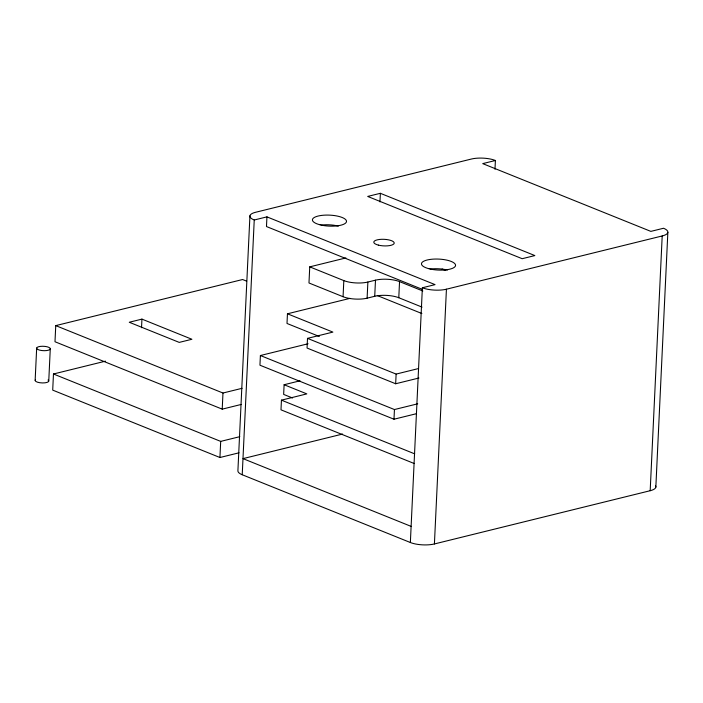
<?xml version="1.0" encoding="UTF-8"?>
<svg xmlns="http://www.w3.org/2000/svg" width="703" height="703" viewBox="0 0 703 703"><rect width="100%" height="100%" fill="white"/><g stroke="black" fill="none" stroke-linecap="round" stroke-linejoin="round"><path stroke-width="1.05" d="M35.15 380.314L36.67 348.073M48.753 381.131L50.273 348.89A6.819 2.197 2.7 0 0 40.396 346.386A6.819 2.197 2.7 0 0 39.746 350.164A6.819 2.197 2.7 0 0 50.273 348.89M105.485 361.157L53.472 373.996L52.707 390.121L219.934 457.512L239.038 452.802M246.639 281.156L242.588 279.522L55.748 325.621L54.992 341.746L222.218 409.146L241.322 404.427M141.531 327.721L141.936 319.118L129.247 322.255L179.23 342.396L191.919 339.268L141.936 319.118M219.934 457.512L220.689 441.387L53.472 373.996M222.218 409.146L222.974 393.021L55.748 325.621M249.925 215.847L237.913 470.597A17.048 5.492 2.7 0 0 242.227 474.745L410.359 542.514A17.048 5.492 2.7 0 0 434.41 543.955L650.187 490.712A17.048 5.492 2.7 0 0 655.504 485.711M242.227 474.745L254.24 219.995A17.048 5.492 2.7 0 1 255.576 212.288L471.353 159.045A17.048 5.492 2.7 0 1 495.404 160.486L494.991 169.247M308.09 343.758L260.4 355.525L259.943 365.2L393.988 419.225L416.202 413.751M254.24 219.995L266.938 216.867L266.481 226.542L422.459 289.408M292.545 397.995L283.652 394.409L284.109 384.734L306.833 393.891L281.446 400.156L280.989 409.831L414.199 463.514M350.015 298.353L287.457 313.793L287 323.468L319.311 336.491M345.894 257.939L309.742 266.859L308.977 282.984L343.064 296.719A17.048 5.492 2.7 0 0 367.115 298.169L374.725 296.288A17.048 5.492 2.7 0 1 398.786 297.729L422.064 307.114M287.457 313.793L332.897 332.106L307.51 338.371L307.053 348.047L395.666 383.759L418.935 378.012M343.064 296.719L343.82 280.594L309.742 266.859M367.115 298.169L367.871 282.044L375.49 280.163A17.048 5.492 2.7 0 1 399.541 281.613L422.819 290.989M374.725 296.288L375.49 280.163M379.963 201.902L380.367 193.307L367.678 196.436L522.18 258.704L534.869 255.576L380.367 193.307M398.786 297.729L399.541 281.613M393.988 419.225L394.445 409.55L260.4 355.525M395.666 383.759L396.123 374.084L307.51 338.371M410.359 542.514L422.371 287.764L435.069 284.627L266.938 216.867M434.41 543.955L446.431 289.205L662.2 235.962A17.048 5.492 2.7 0 0 663.535 228.255L650.846 231.384L482.715 163.623L495.404 160.486M650.187 490.712L662.2 235.962M655.837 487.153L667.85 232.403M222.974 393.021L242.087 388.302M284.109 384.734L300.014 380.806M396.123 374.084L418.329 368.6M220.689 441.387L239.802 436.677M394.445 409.55L417.714 403.812M342.589 434.05L242.992 458.628L411.123 526.389M442.117 269.073L445.157 270.304M377.3 295.568L421.87 313.529M281.446 400.156L414.656 453.839M48.032 379.989A6.819 2.197 2.7 0 1 42.47 382.942A6.819 2.197 2.7 0 1 35.475 379.769M367.871 282.044A17.048 5.492 2.7 0 1 343.82 280.594M446.431 289.205A17.048 5.492 2.7 0 1 422.371 287.764M321.333 225.065A17.048 5.492 2.7 0 1 338.336 226.094M430.385 269.021A17.048 5.492 2.7 0 1 447.398 270.049M378.407 245.127A10.229 3.295 2.7 0 0 394.207 243.22A10.229 3.295 2.7 0 0 379.392 239.468A10.229 3.295 2.7 0 0 378.407 245.127M429.208 268.792A17.048 5.492 2.7 0 0 455.535 265.602A17.048 5.492 2.7 0 0 430.842 259.345A17.048 5.492 2.7 0 0 429.208 268.792M320.155 224.837A17.048 5.492 2.7 0 0 346.482 221.647A17.048 5.492 2.7 0 0 321.789 215.39A17.048 5.492 2.7 0 0 320.155 224.837"/></g></svg>
